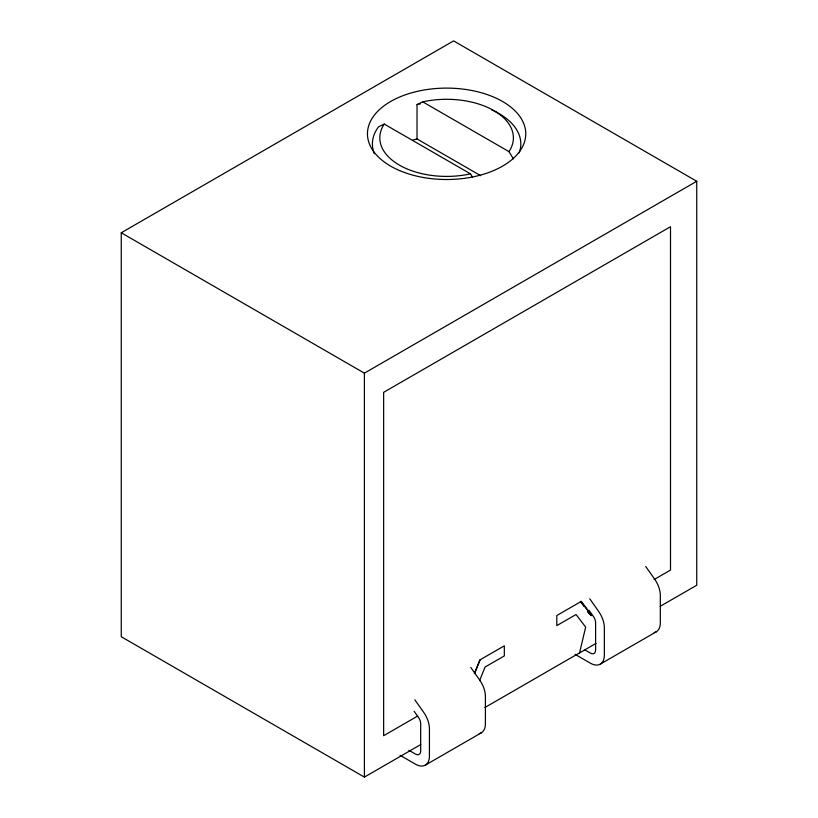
<?xml version="1.0" encoding="UTF-8"?>
<svg xmlns="http://www.w3.org/2000/svg" width="818" height="818" viewBox="0 0 818 818"><rect width="100%" height="100%" fill="white"/><g stroke="black" fill="none" stroke-linecap="round" stroke-linejoin="round"><path stroke-width="1.23" d="M579.543 652.887L585.668 627.13L576.046 614.512L556.802 625.617L556.802 615.525L581.291 601.383L591.792 615.525L590.034 614.512M474.368 673.654L479.839 659.952L504.328 645.821L504.328 655.913L485.084 667.028L479.593 680.586M474.604 673.511L480.186 659.758M420.779 744.544L364.399 777.1L121.258 636.731L121.258 232.772L453.601 40.9L696.742 181.269L696.742 585.228L660.249 606.291M121.258 232.772L364.399 373.151L696.742 181.269M417.763 715.995L383.642 735.699L383.642 392.333L670.504 226.719L670.504 570.074L654.073 579.563M484.89 707.529L596.128 643.316M425.329 765.137L481.311 732.816M600.248 664.144L656.22 631.833M480.657 175.686L417.027 138.948L417.027 104.612L422.722 101.841A66.79 38.558 0 0 1 493.837 110.583A66.79 38.558 0 0 1 508.98 151.637L513.407 158.907M472.395 176.974L470.493 173.856L384.235 124.06L378.55 126.831A74.213 42.843 0 0 0 374.388 153.753M422.722 101.841L508.98 151.637M584.87 649.901L590.351 653.071A7.423 4.284 60 0 0 595.606 650.044L595.606 622.662A7.423 4.284 60 0 0 593.439 616.516L589.021 610.259M574.993 654.298L590.351 663.163A19.785 11.421 60 0 0 604.349 655.085L604.349 627.713A19.785 11.421 60 0 0 598.582 611.312L589.758 598.817M408.857 750.259L415.442 754.053A7.423 4.284 60 0 0 420.687 751.026L420.687 723.654A7.423 4.284 60 0 0 418.519 717.498L414.113 711.251M400.074 755.28L415.442 764.155A19.785 11.421 60 0 0 429.43 756.077L429.43 728.705A19.785 11.421 60 0 0 423.663 712.304L414.838 699.809M589.88 614.154L591.639 615.606L580.954 601.578M587.488 611.445L589.001 613.428M580.289 601.383L584.042 606.435M587.784 611.486L589.287 613.5M645.729 566.506L654.553 579.001A19.785 11.421 60 0 1 660.32 595.402L660.32 622.774A19.785 11.421 60 0 1 654.103 632.621M470.82 667.488L479.634 679.983A19.785 11.421 60 0 1 485.401 696.384L485.401 723.756A19.785 11.421 60 0 1 479.184 733.603M364.399 373.151L364.399 777.1M470.493 173.856A66.79 38.558 0 0 1 399.378 165.113A66.79 38.558 0 0 1 384.235 124.06M491.669 109.868A74.213 42.843 0 0 1 519.174 152.874M417.027 104.612A74.213 42.843 0 0 1 420.452 103.814M412.834 140.093A74.213 42.843 0 0 1 417.027 138.948M399.603 170.584A79.162 45.706 0 0 0 525.268 138.927A79.162 45.706 0 0 0 414.951 91.923A79.162 45.706 0 0 0 399.603 170.584"/></g></svg>
